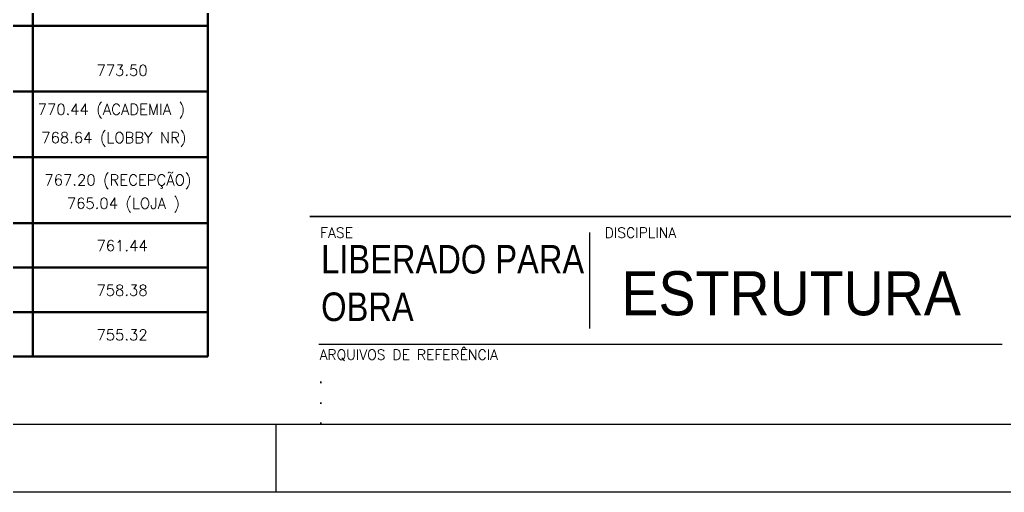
# Model space of a CAD drawing. Header units: millimetres. Extents: x -2404 to 6316, y -1750 to 2455.
# Drawn here: x 5202 to 5927, y -1750 to -1402 of the extents above; entities that cross this region are included whole.
import ezdxf

# ---------------------------------------------------------------- set-up
doc = ezdxf.new("R2010")
doc.units = ezdxf.units.MM
doc.header["$LTSCALE"] = 50
doc.layers.add('ARQ-DET', color=1, linetype='Continuous', lineweight=9)
for name, color, linetype in [('CARIMBO', 7, 'Continuous'), ('F-AUX', 2, 'Continuous'), ('F-MARGEM', 1, 'Continuous')]:
    doc.layers.add(name, color=color, linetype=linetype)
doc.styles.add('AR-REF', font='arial.ttf')
doc.styles.add('NFOLHA', font='ARIALN.TTF')
doc.styles.add('ROMANS', font='romans.shx')
doc.styles.add('STYLE3', font='romans.shx')

# ---------------------------------------------------------------- blocks, each defined once
blk = doc.blocks.new('A0-3L')
at = {"layer": 'F-MARGEM', "color": 2}
blk.add_line((155.9, 1), (155.9, 0), dxfattribs=at)
blk.add_lwpolyline([(0, 0), (0, 84.1), (174.4, 84.1), (174.4, 0)], close=True, dxfattribs=at)
at = {"layer": 'F-MARGEM', "color": 7}
blk.add_lwpolyline([(2.5, 83.1), (173.4, 83.1), (173.4, 1), (2.5, 1)], close=True, dxfattribs=at)
blk = doc.blocks.new('A$C037E4E7A')
at = {"layer": 'ARQ-DET', "lineweight": 50}
for p, q in [((285.3, 1086.05), (285.3, 0)), ((156.25, 1044.28), (156.25, 0)), ((0, 243.75), (285.3, 243.75)), ((0, 195.31), (285.3, 195.31)), ((0, 146.87), (285.3, 146.87)), ((0, 98.44), (285.3, 98.44)), ((0, 65.62), (285.3, 65.62)), ((0, 32.81), (285.3, 32.81)), ((0, 0), (285.3, 0))]:
    blk.add_line(p, q, dxfattribs=at)
blk.add_lwpolyline([(285.3, 0), (0, 0), (0, 1086.05), (285.3, 1086.05)], dxfattribs=at)
at = {"layer": 'F-AUX', "char_height": 8, "attachment_point": 1, "style": 'ROMANS'}
for s, insert, width in [('773.50', (203.18, 214.9), 44.0928), ('770.44 (ACADEMIA )', (159.86, 186.16), 177.6475), ('768.64 (LOBBY NR)', (162.5, 165.35), 129.4725), ('767.20 (RECEPÇÃO)', (164.81, 134.11), 137.0886), ('765.04 (LOJA )', (181.35, 116.92), 97.405), ('761.44', (203.18, 85.68), 44.0928), ('758.38', (203.18, 52.86), 44.0928), ('755.32', (203.18, 20.05), 44.0928)]:
    blk.add_mtext(s, dxfattribs=dict(at, insert=insert, width=width))

msp = doc.modelspace()

# ---------------------------------------------------------------- linework, layer by layer
at = {"layer": 'CARIMBO', "color": 94}
msp.add_line((5415.518, -1546.931), (6265.518, -1546.931), dxfattribs=at)
at = {"layer": 'CARIMBO', "color": 6}
msp.add_line((6265.518, -1546.931), (5415.518, -1546.931), dxfattribs=at)
at = {"layer": 'CARIMBO', "color": 1}
for p, q in [((5622.046, -1629.375), (5622.046, -1558.614)), ((5925.64, -1641.248), (5422.155, -1641.248))]:
    msp.add_line(p, q, dxfattribs=at)

# ---------------------------------------------------------------- block references
msp.add_blockref('A$C037E4E7A', (5055.22, -1650.135))
at = {"layer": 'F-MARGEM', "xscale": 50, "yscale": 50, "zscale": 50}
msp.add_blockref('A0-3L', (-2404.482, -1750.135), dxfattribs=at)

# ---------------------------------------------------------------- texts
at = {"layer": 'CARIMBO', "color": 2, "style": 'STYLE3'}
for s, p in [('FASE', (5423.244, -1562.605)), ('DISCIPLINA', (5632.873, -1562.605)), ('ARQUIVOS DE REFERÊNCIA', (5422.811, -1652.48))]:
    msp.add_text(s, height=7.5, dxfattribs=at).set_placement(p)
at = {"layer": 'CARIMBO', "color": 5, "style": 'NFOLHA', "width": 1.1}
msp.add_text('ESTRUTURA', height=32.5, dxfattribs=at).set_placement((5645.198, -1619.713))
at = {"layer": 'CARIMBO', "color": 5, "insert": (5423.951, -1567.903), "char_height": 21, "attachment_point": 1, "style": 'NFOLHA'}
msp.add_mtext_dynamic_manual_height_columns('LIBERADO PARA OBRA', width=198.09492, gutter_width=1, heights=[0], dxfattribs=at)
at = {"layer": 'CARIMBO', "color": 3, "char_height": 9, "width": 676.52863, "attachment_point": 1, "style": 'AR-REF'}
for insert in [(5421.986, -1660.862), (5421.986, -1676.146), (5421.986, -1690.967)]:
    msp.add_mtext('.', dxfattribs=dict(at, insert=insert))

doc.saveas('drawing.dxf')
